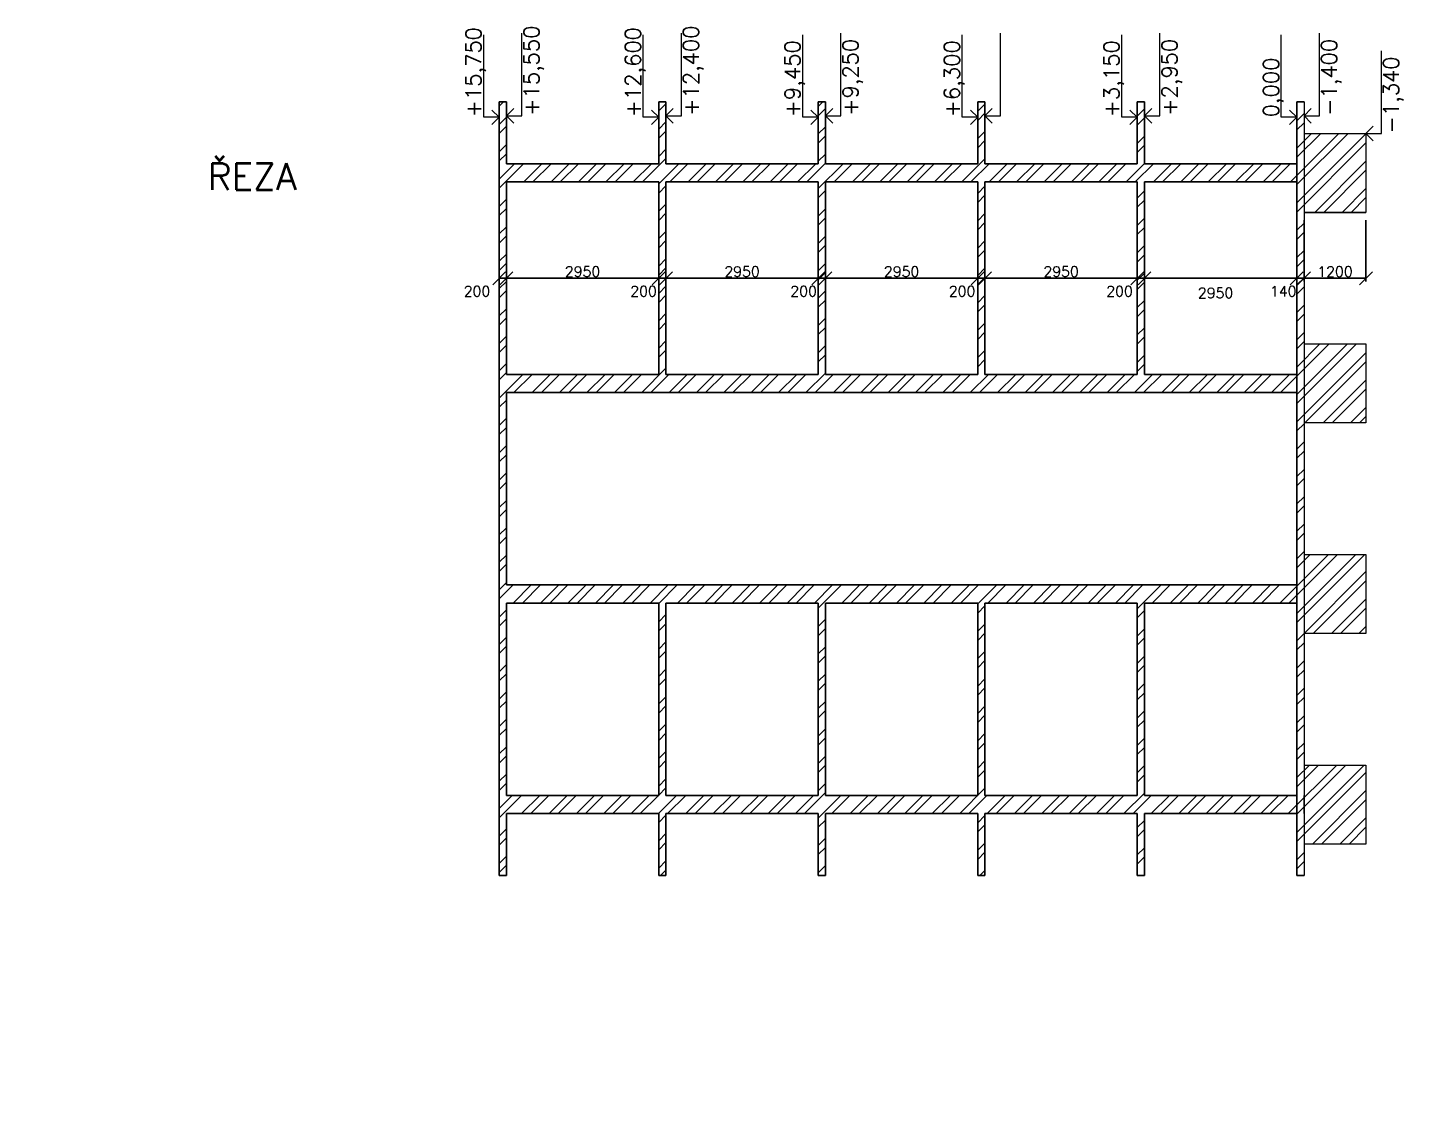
# Model space of a CAD drawing. Header units: millimetres. Extents: x -3518363 to 3223740, y -1530229 to 774657.
# Drawn here: x 2246445 to 2273098, y 242982 to 263948 of the extents above; entities that cross this region are included whole.
import ezdxf

# ---------------------------------------------------------------- set-up
doc = ezdxf.new("R2010")
doc.units = ezdxf.units.MM
doc.header["$LTSCALE"] = 15
doc.header["$MEASUREMENT"] = 0
doc.linetypes.add('ACAD_ISO10W100', pattern=[18, 12, -3, 0, -3])
doc.layers.get('0').update_dxf_attribs({"linetype": 'CONTINUOUS'})
doc.layers.get('DEFPOINTS').update_dxf_attribs({"linetype": 'CONTINUOUS'})
for name, color, linetype, lineweight in [('koty', 4, 'CONTINUOUS', 15), ('objekt-tenka', 7, 'CONTINUOUS', 18), ('texty', 255, 'CONTINUOUS', 15), ('ŘEZ', 11, 'ACAD_ISO10W100', 15), ('šrafy', 32, 'CONTINUOUS', 15)]:
    doc.layers.add(name, color=color, linetype=linetype, lineweight=lineweight)
doc.styles.add('POPIS_DAVID', font='romans.shx', dxfattribs={"bigfont": 'extfont.shx'})
doc.styles.add('romans', font='romans.shx')
doc.dimstyles.new('M 1-50', dxfattribs={"dimscale": 50, "dimtxt": 2.5, "dimasz": 2.5, "dimexe": 1.25, "dimexo": 3, "dimtad": 1, "dimtxsty": 'romans', "dimblk": 'OBLIQUE', "dimcen": 2.5, "dimadec": 0, "dimazin": 0, "dimtfac": 1, "dimtmove": 2, "dimatfit": 3, "dimfxl": 1, "dimarcsym": 0})

# ---------------------------------------------------------------- blocks, each defined once
blk = doc.blocks.new('_Oblique')
at = {"color": 0, "linetype": 'ByBlock', "lineweight": -2}
blk.add_line((-0.5, -0.5), (0.5, 0.5), dxfattribs=at)
blk = doc.blocks.new('*D183')
at = {"layer": 'DEFPOINTS', "color": 0, "linetype": 'ByBlock', "lineweight": 20, "ltscale": 5, "transparency": 16777216}
for p in [(2268081, 260957), (2271031, 260957), (2271031, 259088)]:
    blk.add_point(p, dxfattribs=at)
at = {"layer": 'koty', "color": 0, "linetype": 'ByBlock', "lineweight": -2, "ltscale": 5, "transparency": 16777216}
for p, q in [((2268081, 260807), (2268081, 259026)), ((2271031, 260807), (2271031, 259026)), ((2268081, 259088), (2271031, 259088))]:
    blk.add_line(p, q, dxfattribs=at)
at = {"layer": 'koty', "color": 0, "linetype": 'ByBlock', "lineweight": -2, "ltscale": 5, "transparency": 16777216, "xscale": 250, "yscale": 250, "zscale": 250, "rotation": 180}
blk.add_blockref('_Oblique', (2268081, 259088), dxfattribs=at)
at = {"layer": 'koty', "color": 0, "linetype": 'ByBlock', "lineweight": -2, "ltscale": 5, "transparency": 16777216, "xscale": 250, "yscale": 250, "zscale": 250}
blk.add_blockref('_Oblique', (2271031, 259088), dxfattribs=at)
at = {"layer": 'koty', "color": 0, "linetype": 'ByBlock', "lineweight": 20, "ltscale": 5, "transparency": 16777216, "insert": (2269458, 258804), "char_height": 200, "attachment_point": 5, "style": 'romans'}
blk.add_mtext('2950', dxfattribs=at)
blk = doc.blocks.new('*D184')
at = {"layer": 'DEFPOINTS', "color": 0, "linetype": 'ByBlock', "lineweight": 20, "ltscale": 5, "transparency": 16777216}
for p in [(2267941, 260957), (2268081, 260957), (2267941, 259088)]:
    blk.add_point(p, dxfattribs=at)
at = {"layer": 'koty', "color": 0, "linetype": 'ByBlock', "lineweight": -2, "ltscale": 5, "transparency": 16777216}
for p, q in [((2267941, 260807), (2267941, 259026)), ((2268081, 260807), (2268081, 259026)), ((2268081, 259088), (2267941, 259088))]:
    blk.add_line(p, q, dxfattribs=at)
at = {"layer": 'koty', "color": 0, "linetype": 'ByBlock', "lineweight": -2, "ltscale": 5, "transparency": 16777216, "xscale": 250, "yscale": 250, "zscale": 250, "rotation": 180}
blk.add_blockref('_Oblique', (2267941, 259088), dxfattribs=at)
at = {"layer": 'koty', "color": 0, "linetype": 'ByBlock', "lineweight": -2, "ltscale": 5, "transparency": 16777216, "xscale": 250, "yscale": 250, "zscale": 250}
blk.add_blockref('_Oblique', (2268081, 259088), dxfattribs=at)
at = {"layer": 'koty', "color": 0, "linetype": 'ByBlock', "lineweight": 20, "ltscale": 5, "transparency": 16777216, "insert": (2267598, 258838), "char_height": 200, "width": 2.032503189712502e-30, "attachment_point": 5, "style": 'romans'}
blk.add_mtext('{\\Fromans|c238;200}', dxfattribs=at)
blk = doc.blocks.new('*D185')
at = {"layer": 'DEFPOINTS', "color": 0, "linetype": 'ByBlock', "lineweight": 20, "ltscale": 5, "transparency": 16777216}
for p in [(2264991, 260957), (2267941, 260957), (2264991, 259088)]:
    blk.add_point(p, dxfattribs=at)
at = {"layer": 'koty', "color": 0, "linetype": 'ByBlock', "lineweight": -2, "ltscale": 5, "transparency": 16777216}
for p, q in [((2264991, 260807), (2264991, 259026)), ((2267941, 260807), (2267941, 259026)), ((2267941, 259088), (2264991, 259088))]:
    blk.add_line(p, q, dxfattribs=at)
at = {"layer": 'koty', "color": 0, "linetype": 'ByBlock', "lineweight": -2, "ltscale": 5, "transparency": 16777216, "xscale": 250, "yscale": 250, "zscale": 250, "rotation": 180}
blk.add_blockref('_Oblique', (2264991, 259088), dxfattribs=at)
at = {"layer": 'koty', "color": 0, "linetype": 'ByBlock', "lineweight": -2, "ltscale": 5, "transparency": 16777216, "xscale": 250, "yscale": 250, "zscale": 250}
blk.add_blockref('_Oblique', (2267941, 259088), dxfattribs=at)
at = {"layer": 'koty', "color": 0, "linetype": 'ByBlock', "lineweight": 20, "ltscale": 5, "transparency": 16777216, "insert": (2266466, 259219), "char_height": 200, "attachment_point": 5, "style": 'romans'}
blk.add_mtext('2950', dxfattribs=at)
blk = doc.blocks.new('*D186')
at = {"layer": 'DEFPOINTS', "color": 0, "linetype": 'ByBlock', "lineweight": 20, "ltscale": 5, "transparency": 16777216}
for p in [(2264851, 260957), (2264991, 260957), (2264851, 259088)]:
    blk.add_point(p, dxfattribs=at)
at = {"layer": 'koty', "color": 0, "linetype": 'ByBlock', "lineweight": -2, "ltscale": 5, "transparency": 16777216}
for p, q in [((2264851, 260807), (2264851, 259026)), ((2264991, 260807), (2264991, 259026)), ((2264991, 259088), (2264851, 259088))]:
    blk.add_line(p, q, dxfattribs=at)
at = {"layer": 'koty', "color": 0, "linetype": 'ByBlock', "lineweight": -2, "ltscale": 5, "transparency": 16777216, "xscale": 250, "yscale": 250, "zscale": 250, "rotation": 180}
blk.add_blockref('_Oblique', (2264851, 259088), dxfattribs=at)
at = {"layer": 'koty', "color": 0, "linetype": 'ByBlock', "lineweight": -2, "ltscale": 5, "transparency": 16777216, "xscale": 250, "yscale": 250, "zscale": 250}
blk.add_blockref('_Oblique', (2264991, 259088), dxfattribs=at)
at = {"layer": 'koty', "color": 0, "linetype": 'ByBlock', "lineweight": 20, "ltscale": 5, "transparency": 16777216, "insert": (2264548, 258838), "char_height": 200, "attachment_point": 5, "style": 'romans'}
blk.add_mtext('{\\Fromans|c238;200}', dxfattribs=at)
blk = doc.blocks.new('*D187')
at = {"layer": 'DEFPOINTS', "color": 0, "linetype": 'ByBlock', "lineweight": 20, "ltscale": 5, "transparency": 16777216}
for p in [(2261901, 260957), (2264851, 260957), (2261901, 259088)]:
    blk.add_point(p, dxfattribs=at)
at = {"layer": 'koty', "color": 0, "linetype": 'ByBlock', "lineweight": -2, "ltscale": 5, "transparency": 16777216}
for p, q in [((2261901, 260807), (2261901, 259026)), ((2264851, 260807), (2264851, 259026)), ((2264851, 259088), (2261901, 259088))]:
    blk.add_line(p, q, dxfattribs=at)
at = {"layer": 'koty', "color": 0, "linetype": 'ByBlock', "lineweight": -2, "ltscale": 5, "transparency": 16777216, "xscale": 250, "yscale": 250, "zscale": 250, "rotation": 180}
blk.add_blockref('_Oblique', (2261901, 259088), dxfattribs=at)
at = {"layer": 'koty', "color": 0, "linetype": 'ByBlock', "lineweight": -2, "ltscale": 5, "transparency": 16777216, "xscale": 250, "yscale": 250, "zscale": 250}
blk.add_blockref('_Oblique', (2264851, 259088), dxfattribs=at)
at = {"layer": 'koty', "color": 0, "linetype": 'ByBlock', "lineweight": 20, "ltscale": 5, "transparency": 16777216, "insert": (2263376, 259219), "char_height": 200, "attachment_point": 5, "style": 'romans'}
blk.add_mtext('2950', dxfattribs=at)
blk = doc.blocks.new('*D188')
at = {"layer": 'DEFPOINTS', "color": 0, "linetype": 'ByBlock', "lineweight": 20, "ltscale": 5, "transparency": 16777216}
for p in [(2261761, 260957), (2261901, 260957), (2261761, 259088)]:
    blk.add_point(p, dxfattribs=at)
at = {"layer": 'koty', "color": 0, "linetype": 'ByBlock', "lineweight": -2, "ltscale": 5, "transparency": 16777216}
for p, q in [((2261761, 260807), (2261761, 259026)), ((2261901, 260807), (2261901, 259026)), ((2261901, 259088), (2261761, 259088))]:
    blk.add_line(p, q, dxfattribs=at)
at = {"layer": 'koty', "color": 0, "linetype": 'ByBlock', "lineweight": -2, "ltscale": 5, "transparency": 16777216, "xscale": 250, "yscale": 250, "zscale": 250, "rotation": 180}
blk.add_blockref('_Oblique', (2261761, 259088), dxfattribs=at)
at = {"layer": 'koty', "color": 0, "linetype": 'ByBlock', "lineweight": -2, "ltscale": 5, "transparency": 16777216, "xscale": 250, "yscale": 250, "zscale": 250}
blk.add_blockref('_Oblique', (2261901, 259088), dxfattribs=at)
at = {"layer": 'koty', "color": 0, "linetype": 'ByBlock', "lineweight": 20, "ltscale": 5, "transparency": 16777216, "insert": (2261478, 258838), "char_height": 200, "attachment_point": 5, "style": 'romans'}
blk.add_mtext('{\\Fromans|c238;200}', dxfattribs=at)
blk = doc.blocks.new('*D189')
at = {"layer": 'DEFPOINTS', "color": 0, "linetype": 'ByBlock', "lineweight": 20, "ltscale": 5, "transparency": 16777216}
for p in [(2258811, 260957), (2261761, 260957), (2258811, 259088)]:
    blk.add_point(p, dxfattribs=at)
at = {"layer": 'koty', "color": 0, "linetype": 'ByBlock', "lineweight": -2, "ltscale": 5, "transparency": 16777216}
for p, q in [((2258811, 260807), (2258811, 259026)), ((2261761, 260807), (2261761, 259026)), ((2261761, 259088), (2258811, 259088))]:
    blk.add_line(p, q, dxfattribs=at)
at = {"layer": 'koty', "color": 0, "linetype": 'ByBlock', "lineweight": -2, "ltscale": 5, "transparency": 16777216, "xscale": 250, "yscale": 250, "zscale": 250, "rotation": 180}
blk.add_blockref('_Oblique', (2258811, 259088), dxfattribs=at)
at = {"layer": 'koty', "color": 0, "linetype": 'ByBlock', "lineweight": -2, "ltscale": 5, "transparency": 16777216, "xscale": 250, "yscale": 250, "zscale": 250}
blk.add_blockref('_Oblique', (2261761, 259088), dxfattribs=at)
at = {"layer": 'koty', "color": 0, "linetype": 'ByBlock', "lineweight": 20, "ltscale": 5, "transparency": 16777216, "insert": (2260286, 259219), "char_height": 200, "attachment_point": 5, "style": 'romans'}
blk.add_mtext('2950', dxfattribs=at)
blk = doc.blocks.new('*D190')
at = {"layer": 'DEFPOINTS', "color": 0, "linetype": 'ByBlock', "lineweight": 20, "ltscale": 5, "transparency": 16777216}
for p in [(2258671, 260957), (2258811, 260957), (2258671, 259088)]:
    blk.add_point(p, dxfattribs=at)
at = {"layer": 'koty', "color": 0, "linetype": 'ByBlock', "lineweight": -2, "ltscale": 5, "transparency": 16777216}
for p, q in [((2258671, 260807), (2258671, 259026)), ((2258811, 260807), (2258811, 259026)), ((2258811, 259088), (2258671, 259088))]:
    blk.add_line(p, q, dxfattribs=at)
at = {"layer": 'koty', "color": 0, "linetype": 'ByBlock', "lineweight": -2, "ltscale": 5, "transparency": 16777216, "xscale": 250, "yscale": 250, "zscale": 250, "rotation": 180}
blk.add_blockref('_Oblique', (2258671, 259088), dxfattribs=at)
at = {"layer": 'koty', "color": 0, "linetype": 'ByBlock', "lineweight": -2, "ltscale": 5, "transparency": 16777216, "xscale": 250, "yscale": 250, "zscale": 250}
blk.add_blockref('_Oblique', (2258811, 259088), dxfattribs=at)
at = {"layer": 'koty', "color": 0, "linetype": 'ByBlock', "lineweight": 20, "ltscale": 5, "transparency": 16777216, "insert": (2258378, 258838), "char_height": 200, "attachment_point": 5, "style": 'romans'}
blk.add_mtext('{\\Fromans|c238;200}', dxfattribs=at)
blk = doc.blocks.new('*D191')
at = {"layer": 'DEFPOINTS', "color": 0, "linetype": 'ByBlock', "lineweight": 20, "ltscale": 5, "transparency": 16777216}
for p in [(2255721, 260957), (2258671, 260957), (2255721, 259088)]:
    blk.add_point(p, dxfattribs=at)
at = {"layer": 'koty', "color": 0, "linetype": 'ByBlock', "lineweight": -2, "ltscale": 5, "transparency": 16777216}
for p, q in [((2255721, 260807), (2255721, 259026)), ((2258671, 260807), (2258671, 259026)), ((2258671, 259088), (2255721, 259088))]:
    blk.add_line(p, q, dxfattribs=at)
at = {"layer": 'koty', "color": 0, "linetype": 'ByBlock', "lineweight": -2, "ltscale": 5, "transparency": 16777216, "xscale": 250, "yscale": 250, "zscale": 250, "rotation": 180}
blk.add_blockref('_Oblique', (2255721, 259088), dxfattribs=at)
at = {"layer": 'koty', "color": 0, "linetype": 'ByBlock', "lineweight": -2, "ltscale": 5, "transparency": 16777216, "xscale": 250, "yscale": 250, "zscale": 250}
blk.add_blockref('_Oblique', (2258671, 259088), dxfattribs=at)
at = {"layer": 'koty', "color": 0, "linetype": 'ByBlock', "lineweight": 20, "ltscale": 5, "transparency": 16777216, "insert": (2257196, 259219), "char_height": 200, "attachment_point": 5, "style": 'romans'}
blk.add_mtext('2950', dxfattribs=at)
blk = doc.blocks.new('*D192')
at = {"layer": 'DEFPOINTS', "color": 0, "linetype": 'ByBlock', "lineweight": 20, "ltscale": 5, "transparency": 16777216}
for p in [(2255581, 260957), (2255721, 260957), (2255581, 259088)]:
    blk.add_point(p, dxfattribs=at)
at = {"layer": 'koty', "color": 0, "linetype": 'ByBlock', "lineweight": -2, "ltscale": 5, "transparency": 16777216}
for p, q in [((2255581, 260807), (2255581, 259026)), ((2255721, 260807), (2255721, 259026)), ((2255721, 259088), (2255581, 259088))]:
    blk.add_line(p, q, dxfattribs=at)
at = {"layer": 'koty', "color": 0, "linetype": 'ByBlock', "lineweight": -2, "ltscale": 5, "transparency": 16777216, "xscale": 250, "yscale": 250, "zscale": 250, "rotation": 180}
blk.add_blockref('_Oblique', (2255581, 259088), dxfattribs=at)
at = {"layer": 'koty', "color": 0, "linetype": 'ByBlock', "lineweight": -2, "ltscale": 5, "transparency": 16777216, "xscale": 250, "yscale": 250, "zscale": 250}
blk.add_blockref('_Oblique', (2255721, 259088), dxfattribs=at)
at = {"layer": 'koty', "color": 0, "linetype": 'ByBlock', "lineweight": 20, "ltscale": 5, "transparency": 16777216, "insert": (2255151, 258838), "char_height": 200, "attachment_point": 5, "style": 'romans'}
blk.add_mtext('{\\Fromans|c238;200}', dxfattribs=at)
blk = doc.blocks.new('*D193')
at = {"layer": 'DEFPOINTS', "color": 0, "linetype": 'ByBlock', "lineweight": 20, "ltscale": 5, "transparency": 16777216}
for p in [(2271031, 260957), (2271171, 260367), (2271171, 259088)]:
    blk.add_point(p, dxfattribs=at)
at = {"layer": 'koty', "color": 0, "linetype": 'ByBlock', "lineweight": -2, "ltscale": 5, "transparency": 16777216}
for p, q in [((2271031, 260807), (2271031, 259026)), ((2271171, 260217), (2271171, 259026)), ((2271031, 259088), (2271171, 259088))]:
    blk.add_line(p, q, dxfattribs=at)
at = {"layer": 'koty', "color": 0, "linetype": 'ByBlock', "lineweight": -2, "ltscale": 5, "transparency": 16777216, "xscale": 250, "yscale": 250, "zscale": 250, "rotation": 180}
blk.add_blockref('_Oblique', (2271031, 259088), dxfattribs=at)
at = {"layer": 'koty', "color": 0, "linetype": 'ByBlock', "lineweight": -2, "ltscale": 5, "transparency": 16777216, "xscale": 250, "yscale": 250, "zscale": 250}
blk.add_blockref('_Oblique', (2271171, 259088), dxfattribs=at)
at = {"layer": 'koty', "color": 0, "linetype": 'ByBlock', "lineweight": 20, "ltscale": 5, "transparency": 16777216, "insert": (2270768, 258838), "char_height": 200, "attachment_point": 5, "style": 'romans'}
blk.add_mtext('140', dxfattribs=at)
blk = doc.blocks.new('*D194')
at = {"layer": 'DEFPOINTS', "color": 0, "linetype": 'ByBlock', "lineweight": 20, "ltscale": 5, "transparency": 16777216}
for p in [(2271171, 260367), (2272371, 260367), (2272371, 259088)]:
    blk.add_point(p, dxfattribs=at)
at = {"layer": 'koty', "color": 0, "linetype": 'ByBlock', "lineweight": -2, "ltscale": 5, "transparency": 16777216}
for p, q in [((2271171, 260217), (2271171, 259026)), ((2272371, 260217), (2272371, 259026)), ((2271171, 259088), (2272371, 259088))]:
    blk.add_line(p, q, dxfattribs=at)
at = {"layer": 'koty', "color": 0, "linetype": 'ByBlock', "lineweight": -2, "ltscale": 5, "transparency": 16777216, "xscale": 250, "yscale": 250, "zscale": 250, "rotation": 180}
blk.add_blockref('_Oblique', (2271171, 259088), dxfattribs=at)
at = {"layer": 'koty', "color": 0, "linetype": 'ByBlock', "lineweight": -2, "ltscale": 5, "transparency": 16777216, "xscale": 250, "yscale": 250, "zscale": 250}
blk.add_blockref('_Oblique', (2272371, 259088), dxfattribs=at)
at = {"layer": 'koty', "color": 0, "linetype": 'ByBlock', "lineweight": 20, "ltscale": 5, "transparency": 16777216, "insert": (2271771, 259219), "char_height": 200, "attachment_point": 5, "style": 'romans'}
blk.add_mtext('1200', dxfattribs=at)

msp = doc.modelspace()

# ---------------------------------------------------------------- hatches: boundary and pattern name
at = {"layer": 'šrafy', "linetype": 'ByBlock', "lineweight": 20, "ltscale": 5}
h = msp.add_hatch(dxfattribs=at)
h.set_pattern_fill('ANSI32', color=256, scale=1000)
h.paths.add_polyline_path([(2200408.376, 222016.607), (2200408.376, 223216.607), (2198878.376, 223216.607), (2198878.376, 222016.607)])
h.paths.add_polyline_path([(2199818.376, 223356.607), (2199818.376, 226306.607), (2204568.376, 226306.607), (2204568.376, 223356.607), (2204918.376, 223356.607), (2204918.376, 226306.607), (2209668.376, 226306.607), (2209668.376, 223356.607), (2209848.376, 223356.607), (2209848.376, 226446.607), (2209848.376, 229536.607), (2209848.376, 232626.607), (2209848.376, 235716.607), (2209848.376, 238666.607), (2215118.376, 238666.607), (2219868.376, 238666.607), (2219868.376, 235716.607), (2215118.376, 235716.607), (2215118.376, 235576.607), (2219868.376, 235576.607), (2219868.376, 232626.607), (2215118.376, 232626.607), (2215118.376, 232486.607), (2219868.376, 232486.607), (2219868.376, 229536.607), (2215118.376, 229536.607), (2215118.376, 229396.607), (2219868.376, 229396.607), (2219868.376, 226446.607), (2215118.376, 226446.607), (2215118.376, 226306.607), (2219868.376, 226306.607), (2219868.376, 223356.607), (2220218.376, 223356.607), (2220218.376, 226306.607), (2224968.376, 226306.607), (2224968.376, 223356.607), (2225318.376, 223356.607), (2225318.376, 226306.607), (2230068.376, 226306.607), (2230068.376, 223356.607), (2230418.376, 223356.607), (2230418.376, 226306.607), (2231618.376, 226306.607), (2231618.376, 226446.607), (2230418.376, 226446.607), (2230418.376, 229396.607), (2231618.376, 229396.607), (2231618.376, 229536.607), (2230418.376, 229536.607), (2230418.376, 232486.607), (2231618.376, 232486.607), (2231618.376, 232626.607), (2230418.376, 232626.607), (2230418.376, 235576.607), (2231618.376, 235576.607), (2231618.376, 235716.607), (2230418.376, 235716.607), (2230418.376, 238666.607), (2231618.376, 238666.607), (2231618.376, 238806.607), (2230418.376, 238806.607), (2215118.376, 238806.607), (2198268.376, 238806.607), (2198268.376, 238666.607), (2199468.376, 238666.607), (2199468.376, 235716.607), (2198268.376, 235716.607), (2198268.376, 235576.607), (2199468.376, 235576.607), (2199468.376, 232626.607), (2198268.376, 232626.607), (2198268.376, 232486.607), (2199468.376, 232486.607), (2199468.376, 229536.607), (2198268.376, 229536.607), (2198268.376, 229396.607), (2199468.376, 229396.607), (2199468.376, 226446.607), (2198268.376, 226446.607), (2198268.376, 226306.607), (2199468.376, 226306.607), (2199468.376, 223356.607)])
h.paths.add_polyline_path([(2199818.376, 226446.607), (2199818.376, 229396.607), (2204568.376, 229396.607), (2204568.376, 226446.607)], flags=16)
h.paths.add_polyline_path([(2199818.376, 229536.607), (2199818.376, 232486.607), (2204568.376, 232486.607), (2204568.376, 229536.607)], flags=16)
h.paths.add_polyline_path([(2204918.376, 226446.607), (2204918.376, 229396.607), (2209668.376, 229396.607), (2209668.376, 226446.607)], flags=16)
h.paths.add_polyline_path([(2204918.376, 229536.607), (2204918.376, 232486.607), (2209668.376, 232486.607), (2209668.376, 229536.607)], flags=16)
h.paths.add_polyline_path([(2199818.376, 232626.607), (2199818.376, 235576.607), (2204568.376, 235576.607), (2204568.376, 232626.607)], flags=16)
h.paths.add_polyline_path([(2204918.376, 232626.607), (2204918.376, 235576.607), (2209668.376, 235576.607), (2209668.376, 232626.607)], flags=16)
h.paths.add_polyline_path([(2199818.376, 235716.607), (2199818.376, 238666.607), (2204568.376, 238666.607), (2204568.376, 235716.607)], flags=16)
h.paths.add_polyline_path([(2204918.376, 235716.607), (2204918.376, 238666.607), (2209668.376, 238666.607), (2209668.376, 235716.607)], flags=16)
h.paths.add_polyline_path([(2220218.376, 226446.607), (2220218.376, 229396.607), (2224968.376, 229396.607), (2224968.376, 226446.607)], flags=16)
h.paths.add_polyline_path([(2220218.376, 229536.607), (2220218.376, 232486.607), (2224968.376, 232486.607), (2224968.376, 229536.607)], flags=16)
h.paths.add_polyline_path([(2220218.376, 232626.607), (2220218.376, 235576.607), (2224968.376, 235576.607), (2224968.376, 232626.607)], flags=16)
h.paths.add_polyline_path([(2220218.376, 235716.607), (2220218.376, 238666.607), (2224968.376, 238666.607), (2224968.376, 235716.607)], flags=16)
h.paths.add_polyline_path([(2225318.376, 226446.607), (2225318.376, 229396.607), (2230068.376, 229396.607), (2230068.376, 226446.607)], flags=16)
h.paths.add_polyline_path([(2225318.376, 229536.607), (2225318.376, 232486.607), (2230068.376, 232486.607), (2230068.376, 229536.607)], flags=16)
h.paths.add_polyline_path([(2225318.376, 232626.607), (2225318.376, 235576.607), (2230068.376, 235576.607), (2230068.376, 232626.607)], flags=16)
h.paths.add_polyline_path([(2225318.376, 235716.607), (2225318.376, 238666.607), (2230068.376, 238666.607), (2230068.376, 235716.607)], flags=16)
h.paths.add_polyline_path([(2205508.376, 223216.607), (2203978.376, 223216.607), (2203978.376, 222016.607), (2205508.376, 222016.607)])
h.paths.add_polyline_path([(2210608.376, 222016.607), (2210608.376, 223216.607), (2209078.376, 223216.607), (2209078.376, 222016.607)])
h.paths.add_polyline_path([(2215708.376, 222016.607), (2215708.376, 223216.607), (2214178.376, 223216.607), (2214178.376, 222016.607)])
h.paths.add_polyline_path([(2220808.376, 223216.607), (2219278.376, 223216.607), (2219278.376, 222016.607), (2220808.376, 222016.607)])
h.paths.add_polyline_path([(2225908.376, 222016.607), (2225908.376, 223216.607), (2224378.376, 223216.607), (2224378.376, 222016.607)])
h.paths.add_polyline_path([(2231008.376, 222016.607), (2231008.376, 223216.607), (2229478.376, 223216.607), (2229478.376, 222016.607)])
h.paths.add_polyline_path([(2231618.376, 223216.607), (2231618.376, 223356.607), (2198268.376, 223356.607), (2198268.376, 223216.607)])
h.paths.add_polyline_path([(2272371.185, 249656.607), (2271171.185, 249656.607), (2271171.185, 248126.607), (2272371.185, 248126.607)])
h.paths.add_polyline_path([(2271171.185, 252206.607), (2272371.185, 252206.607), (2272371.185, 253736.607), (2271171.185, 253736.607)])
h.paths.add_polyline_path([(2272371.185, 257816.607), (2271171.185, 257816.607), (2271171.185, 256286.607), (2272371.185, 256286.607)])
h.paths.add_polyline_path([(2271171.185, 261896.607), (2271171.185, 260366.607), (2272371.185, 260366.607), (2272371.185, 261896.607)])
h.paths.add_polyline_path([(2271031.185, 260956.607), (2271031.185, 261306.607), (2268081.185, 261306.607), (2268081.185, 262506.607), (2267941.185, 262506.607), (2267941.185, 261306.607), (2264991.185, 261306.607), (2264991.185, 262506.607), (2264851.185, 262506.607), (2264851.185, 261306.607), (2261901.185, 261306.607), (2261901.185, 262506.607), (2261761.185, 262506.607), (2261761.185, 261306.607), (2258811.185, 261306.607), (2258811.185, 262506.607), (2258671.185, 262506.607), (2258671.185, 261306.607), (2255721.185, 261306.607), (2255721.185, 262506.607), (2255581.185, 262506.607), (2255581.185, 259096.607), (2255581.185, 247516.607), (2255721.185, 247516.607), (2255721.185, 248716.607), (2258671.185, 248716.607), (2258671.185, 247516.607), (2258811.185, 247516.607), (2258811.185, 248716.607), (2261761.185, 248716.607), (2261761.185, 247516.607), (2261901.185, 247516.607), (2261901.185, 248716.607), (2264851.185, 248716.607), (2264851.185, 247516.607), (2264991.185, 247516.607), (2264991.185, 248716.607), (2267941.185, 248716.607), (2267941.185, 247516.607), (2268081.185, 247516.607), (2268081.185, 248716.607), (2271031.185, 248716.607), (2271031.185, 249066.607), (2268081.185, 249066.607), (2268081.185, 252796.607), (2271031.185, 252796.607), (2271031.185, 253146.607), (2268081.185, 253146.607), (2258671.185, 253146.607), (2255721.185, 253146.607), (2255721.185, 256876.607), (2268081.185, 256876.607), (2271031.185, 256876.607), (2271031.185, 257226.607), (2268081.185, 257226.607), (2268081.185, 260956.607)])
h.paths.add_polyline_path([(2267941.185, 260956.607), (2267941.185, 259096.607), (2267941.185, 257226.607), (2264991.185, 257226.607), (2264991.185, 260956.607)], flags=16)
h.paths.add_polyline_path([(2264851.185, 260956.607), (2264851.185, 259096.607), (2264851.185, 257226.607), (2261901.185, 257226.607), (2261901.185, 260956.607)], flags=16)
h.paths.add_polyline_path([(2261761.185, 260956.607), (2261761.185, 259096.607), (2261761.185, 257226.607), (2258811.185, 257226.607), (2258811.185, 260956.607)], flags=16)
h.paths.add_polyline_path([(2267941.185, 252796.607), (2267941.185, 249066.607), (2264991.185, 249066.607), (2264991.185, 252796.607)], flags=16)
h.paths.add_polyline_path([(2264851.185, 252796.607), (2264851.185, 249066.607), (2261901.185, 249066.607), (2261901.185, 252796.607)], flags=16)
h.paths.add_polyline_path([(2258671.185, 260956.607), (2258671.185, 259096.607), (2258671.185, 257226.607), (2255721.185, 257226.607), (2255721.185, 260956.607)], flags=16)
h.paths.add_polyline_path([(2261761.185, 252796.607), (2261761.185, 249066.607), (2258811.185, 249066.607), (2258811.185, 252796.607)], flags=16)
h.paths.add_polyline_path([(2258671.185, 252796.607), (2258671.185, 249066.607), (2255721.185, 249066.607), (2255721.185, 252796.607)], flags=16)
h.paths.add_polyline_path([(2271171.185, 262506.607), (2271031.185, 262506.607), (2271031.185, 261306.607), (2271031.185, 247516.607), (2271171.185, 247516.607)])

# ---------------------------------------------------------------- linework, layer by layer
at = {"layer": 'objekt-tenka'}
for p, q in [((2255281.185, 262208.231), (2255281.185, 263808.231)), ((2256021.185, 262238.231), (2256021.185, 263838.231)), ((2258371.185, 262208.231), (2258371.185, 263808.231)), ((2259111.185, 262238.231), (2259111.185, 263838.231)), ((2261461.185, 262208.231), (2261461.185, 263808.231)), ((2262201.185, 262238.231), (2262201.185, 263838.231)), ((2264551.185, 262208.231), (2264551.185, 263808.231)), ((2265291.185, 262238.231), (2265291.185, 263838.231)), ((2267641.185, 262208.231), (2267641.185, 263808.231)), ((2268381.185, 262238.231), (2268381.185, 263838.231)), ((2270731.185, 262208.231), (2270731.185, 263808.231)), ((2271471.185, 262238.231), (2271471.185, 263838.231)), ((2272671.185, 261896.607), (2272671.185, 263496.607)), ((2255581.185, 262208.231), (2255439.764, 262349.653)), ((2255721.185, 262238.231), (2255862.606, 262379.653)), ((2258671.185, 262208.231), (2258529.764, 262349.653)), ((2258811.185, 262238.231), (2258952.606, 262379.653)), ((2261761.185, 262208.231), (2261619.764, 262349.653)), ((2261901.185, 262238.231), (2262042.606, 262379.653)), ((2264851.185, 262208.231), (2264709.764, 262349.653)), ((2264991.185, 262238.231), (2265132.606, 262379.653)), ((2267941.185, 262208.231), (2267799.764, 262349.653)), ((2268081.185, 262238.231), (2268222.606, 262379.653)), ((2271031.185, 262208.231), (2270889.764, 262349.653)), ((2271171.185, 262238.231), (2271312.606, 262379.653)), ((2255581.185, 262208.231), (2255281.185, 262208.231)), ((2255581.185, 262208.231), (2255439.764, 262066.81)), ((2255721.185, 262238.231), (2256021.185, 262238.231)), ((2255721.185, 262238.231), (2255862.606, 262096.81)), ((2258671.185, 262208.231), (2258371.185, 262208.231)), ((2258671.185, 262208.231), (2258529.764, 262066.81)), ((2258811.185, 262238.231), (2259111.185, 262238.231)), ((2258811.185, 262238.231), (2258952.606, 262096.81)), ((2261761.185, 262208.231), (2261461.185, 262208.231)), ((2261761.185, 262208.231), (2261619.764, 262066.81)), ((2261901.185, 262238.231), (2262201.185, 262238.231)), ((2261901.185, 262238.231), (2262042.606, 262096.81)), ((2264851.185, 262208.231), (2264551.185, 262208.231)), ((2264851.185, 262208.231), (2264709.764, 262066.81)), ((2264991.185, 262238.231), (2265291.185, 262238.231)), ((2264991.185, 262238.231), (2265132.606, 262096.81)), ((2267941.185, 262208.231), (2267641.185, 262208.231)), ((2267941.185, 262208.231), (2267799.764, 262066.81)), ((2268081.185, 262238.231), (2268381.185, 262238.231)), ((2268081.185, 262238.231), (2268222.606, 262096.81)), ((2271031.185, 262208.231), (2270731.185, 262208.231)), ((2271031.185, 262208.231), (2270889.764, 262066.81)), ((2271171.185, 262238.231), (2271471.185, 262238.231)), ((2271171.185, 262238.231), (2271312.606, 262096.81)), ((2272371.185, 261896.607), (2272512.606, 262038.029)), ((2272371.185, 261896.607), (2272671.185, 261896.607)), ((2272371.185, 261896.607), (2272512.606, 261755.186))]:
    msp.add_line(p, q, dxfattribs=at)
at = {"layer": 'ŘEZ', "linetype": 'ByBlock', "lineweight": -2, "ltscale": 5, "extrusion": (1.93959e-16, -3.39308e-16, -1)}
for p, q in [((2255721.185, 262506.607), (2255581.185, 262506.607)), ((2255581.185, 262506.607), (2255581.185, 259096.607)), ((2255721.185, 261306.607), (2255721.185, 262506.607)), ((2258811.185, 262506.607), (2258671.185, 262506.607)), ((2258671.185, 262506.607), (2258671.185, 261306.607)), ((2258811.185, 261306.607), (2258811.185, 262506.607)), ((2261901.185, 262506.607), (2261761.185, 262506.607)), ((2261761.185, 262506.607), (2261761.185, 261306.607)), ((2261901.185, 261306.607), (2261901.185, 262506.607)), ((2264991.185, 262506.607), (2264851.185, 262506.607)), ((2264851.185, 262506.607), (2264851.185, 261306.607)), ((2264991.185, 261306.607), (2264991.185, 262506.607)), ((2268081.185, 262506.607), (2267941.185, 262506.607)), ((2267941.185, 262506.607), (2267941.185, 261306.607)), ((2268081.185, 261306.607), (2268081.185, 262506.607)), ((2271031.185, 261306.607), (2271031.185, 262506.607)), ((2271031.185, 262506.607), (2271171.185, 262506.607)), ((2258671.185, 261306.607), (2255721.185, 261306.607)), ((2261761.185, 261306.607), (2258811.185, 261306.607)), ((2264851.185, 261306.607), (2261901.185, 261306.607)), ((2267941.185, 261306.607), (2264991.185, 261306.607)), ((2271031.185, 261306.607), (2268081.185, 261306.607)), ((2271031.185, 247516.607), (2271031.185, 261306.607)), ((2255721.185, 260956.607), (2255721.185, 257226.607)), ((2255721.185, 260956.607), (2258671.185, 260956.607)), ((2258671.185, 260956.607), (2258671.185, 259096.607)), ((2258811.185, 260956.607), (2258811.185, 257226.607)), ((2258811.185, 260956.607), (2261761.185, 260956.607)), ((2261761.185, 260956.607), (2261761.185, 259096.607)), ((2261901.185, 260956.607), (2261901.185, 257226.607)), ((2261901.185, 260956.607), (2264851.185, 260956.607)), ((2264851.185, 260956.607), (2264851.185, 259096.607)), ((2264991.185, 260956.607), (2264991.185, 257226.607)), ((2264991.185, 260956.607), (2267941.185, 260956.607)), ((2267941.185, 260956.607), (2267941.185, 259096.607)), ((2268081.185, 260956.607), (2268081.185, 257226.607)), ((2268081.185, 260956.607), (2271031.185, 260956.607)), ((2255581.185, 247516.607), (2255581.185, 259096.607)), ((2258671.185, 257226.607), (2258671.185, 259096.607)), ((2261761.185, 257226.607), (2261761.185, 259096.607)), ((2264851.185, 257226.607), (2264851.185, 259096.607)), ((2267941.185, 257226.607), (2267941.185, 259096.607)), ((2258671.185, 257226.607), (2255721.185, 257226.607)), ((2261761.185, 257226.607), (2258811.185, 257226.607)), ((2264851.185, 257226.607), (2261901.185, 257226.607)), ((2267941.185, 257226.607), (2264991.185, 257226.607)), ((2271031.185, 257226.607), (2268081.185, 257226.607)), ((2255721.185, 256876.607), (2268081.185, 256876.607)), ((2255721.185, 256876.607), (2255721.185, 253146.607)), ((2258811.185, 256876.607), (2261761.185, 256876.607)), ((2261901.185, 256876.607), (2264851.185, 256876.607)), ((2264991.185, 256876.607), (2267941.185, 256876.607)), ((2268081.185, 256876.607), (2271031.185, 256876.607)), ((2258671.185, 253146.607), (2255721.185, 253146.607)), ((2268081.185, 253146.607), (2258671.185, 253146.607)), ((2264851.185, 253146.607), (2261901.185, 253146.607)), ((2267941.185, 253146.607), (2264991.185, 253146.607)), ((2271031.185, 253146.607), (2268081.185, 253146.607)), ((2255721.185, 252796.607), (2258671.185, 252796.607)), ((2255721.185, 252796.607), (2255721.185, 249066.607)), ((2258671.185, 249066.607), (2258671.185, 252796.607)), ((2258811.185, 252796.607), (2261761.185, 252796.607)), ((2258811.185, 252796.607), (2258811.185, 249066.607)), ((2261761.185, 249066.607), (2261761.185, 252796.607)), ((2261901.185, 252796.607), (2264851.185, 252796.607)), ((2261901.185, 252796.607), (2261901.185, 249066.607)), ((2264851.185, 249066.607), (2264851.185, 252796.607)), ((2264991.185, 252796.607), (2267941.185, 252796.607)), ((2264991.185, 252796.607), (2264991.185, 249066.607)), ((2267941.185, 249066.607), (2267941.185, 252796.607)), ((2268081.185, 252796.607), (2271031.185, 252796.607)), ((2268081.185, 252796.607), (2268081.185, 249066.607)), ((2258671.185, 249066.607), (2255721.185, 249066.607)), ((2261761.185, 249066.607), (2258811.185, 249066.607)), ((2264851.185, 249066.607), (2261901.185, 249066.607)), ((2267941.185, 249066.607), (2264991.185, 249066.607)), ((2271031.185, 249066.607), (2268081.185, 249066.607)), ((2271171.185, 249066.607), (2271171.185, 248716.607)), ((2255721.185, 248716.607), (2258671.185, 248716.607)), ((2255721.185, 247516.607), (2255721.185, 248716.607)), ((2258671.185, 247516.607), (2258671.185, 248716.607)), ((2258811.185, 248716.607), (2261761.185, 248716.607)), ((2258811.185, 247516.607), (2258811.185, 248716.607)), ((2261761.185, 247516.607), (2261761.185, 248716.607)), ((2261901.185, 248716.607), (2264851.185, 248716.607)), ((2261901.185, 247516.607), (2261901.185, 248716.607)), ((2264851.185, 247516.607), (2264851.185, 248716.607)), ((2264991.185, 248716.607), (2267941.185, 248716.607)), ((2264991.185, 247516.607), (2264991.185, 248716.607)), ((2267941.185, 247516.607), (2267941.185, 248716.607)), ((2268081.185, 248716.607), (2271031.185, 248716.607)), ((2268081.185, 247516.607), (2268081.185, 248716.607)), ((2255721.185, 247516.607), (2255581.185, 247516.607)), ((2258811.185, 247516.607), (2258671.185, 247516.607)), ((2261901.185, 247516.607), (2261761.185, 247516.607)), ((2264991.185, 247516.607), (2264851.185, 247516.607)), ((2268081.185, 247516.607), (2267941.185, 247516.607)), ((2271171.185, 247516.607), (2271031.185, 247516.607))]:
    msp.add_line(p, q, dxfattribs=at)
at = {"layer": 'ŘEZ', "linetype": 'ByBlock', "lineweight": -2, "ltscale": 5, "extrusion": (3.39308e-16, 1.93959e-16, -1)}
for p, q in [((2255581.185, 262506.607), (2255721.185, 262506.607)), ((2255721.185, 262506.607), (2255581.185, 262506.607)), ((2258671.185, 262506.607), (2258811.185, 262506.607)), ((2258811.185, 262506.607), (2258671.185, 262506.607)), ((2261761.185, 262506.607), (2261901.185, 262506.607)), ((2261901.185, 262506.607), (2261761.185, 262506.607)), ((2264851.185, 262506.607), (2264991.185, 262506.607)), ((2264991.185, 262506.607), (2264851.185, 262506.607)), ((2267941.185, 262506.607), (2268081.185, 262506.607)), ((2268081.185, 262506.607), (2267941.185, 262506.607)), ((2271171.185, 262506.607), (2271031.185, 262506.607)), ((2255721.185, 260956.607), (2258671.185, 260956.607)), ((2258811.185, 260956.607), (2261761.185, 260956.607)), ((2261901.185, 260956.607), (2264851.185, 260956.607)), ((2264991.185, 260956.607), (2267941.185, 260956.607)), ((2268081.185, 260956.607), (2271031.185, 260956.607))]:
    msp.add_line(p, q, dxfattribs=at)
at = {"layer": 'ŘEZ', "linetype": 'ByBlock', "extrusion": (1.93959e-16, -3.39308e-16, -1)}
for p, q in [((2271171.185, 262506.607), (2271171.185, 247516.607)), ((2271171.185, 261896.607), (2272371.185, 261896.607)), ((2272371.185, 261896.607), (2272371.185, 260366.607)), ((2272371.185, 260366.607), (2271171.185, 260366.607)), ((2271171.185, 257816.607), (2272371.185, 257816.607)), ((2272371.185, 257816.607), (2272371.185, 256286.607)), ((2272371.185, 256286.607), (2271171.185, 256286.607)), ((2271171.185, 253736.607), (2272371.185, 253736.607)), ((2272371.185, 253736.607), (2272371.185, 252206.607)), ((2272371.185, 252206.607), (2271171.185, 252206.607)), ((2271171.185, 249656.607), (2272371.185, 249656.607)), ((2272371.185, 249656.607), (2272371.185, 248126.607)), ((2272371.185, 248126.607), (2271171.185, 248126.607))]:
    msp.add_line(p, q, dxfattribs=at)
at = {"layer": 'ŘEZ', "linetype": 'ByBlock', "extrusion": (3.39308e-16, 1.93959e-16, -1)}
for p, q in [((2271171.185, 261896.607), (2272371.185, 261896.607)), ((2271171.185, 260366.607), (2272371.185, 260366.607)), ((2271171.185, 260366.607), (2272371.185, 260366.607))]:
    msp.add_line(p, q, dxfattribs=at)

# ---------------------------------------------------------------- texts
at = {"layer": 'objekt-tenka', "char_height": 300, "rotation": 90, "style": 'POPIS_DAVID'}
for s, insert, attachment_point in [('{\\Fromans,extfont|c238;+15,750}', (2254932.044, 262208.231), 1), ('{\\Fromans,extfont|c238;+15,550}', (2256447.792, 262238.231), 7), ('{\\Fromans,extfont|c238;+12,600}', (2258022.044, 262208.231), 1), ('{\\Fromans,extfont|c238;+12,400}', (2259537.792, 262238.231), 7), ('{\\Fromans,extfont|c238;+9,450}', (2261112.044, 262208.231), 1), ('{\\Fromans,extfont|c238;+9,250}', (2262627.792, 262238.231), 7), ('{\\Fromans,extfont|c238;+6,300}', (2264202.044, 262208.231), 1), ('{\\Fromans,extfont|c238;+3,150}', (2267292.044, 262208.231), 1), ('{\\Fromans,extfont|c238;+2,950}', (2268807.792, 262238.231), 7), ('{\\Fromans,extfont|c238;-1,400}', (2271897.792, 262238.231), 7), ('{\\Fromans,extfont|c238;-1,340}', (2273097.792, 261896.607), 7), ('{\\Fromans,extfont|c238;0,000}', (2270382.044, 262208.231), 1)]:
    msp.add_mtext_dynamic_manual_height_columns(s, width=1495.33432, gutter_width=12500, heights=[0], dxfattribs=dict(at, insert=insert, attachment_point=attachment_point))
at = {"layer": 'texty', "ltscale": 20, "extrusion": (1.93959e-16, -3.39308e-16, -1), "style": 'romans', "text_generation_flag": 2}
msp.add_text('ŘEZA', height=514.897, dxfattribs=at).set_placement((-2249934.107, 260802.5))

# ---------------------------------------------------------------- dimensions: what is measured, and where the dimension line sits
at = {"layer": 'koty', "linetype": 'ByBlock', "lineweight": 20, "ltscale": 5}
for base, p1, p2, picture, middle in [((2255581.185, 259088.231), (2255721.185, 260956.607), (2255581.185, 260956.607), '*D192', (2255151.185, 258838.231)), ((2258671.185, 259088.231), (2258811.185, 260956.607), (2258671.185, 260956.607), '*D190', (2258377.792, 258838.231)), ((2261761.185, 259088.231), (2261901.185, 260956.607), (2261761.185, 260956.607), '*D188', (2261477.792, 258838.231)), ((2264851.185, 259088.231), (2264991.185, 260956.607), (2264851.185, 260956.607), '*D186', (2264547.792, 258838.231)), ((2267941.185, 259088.231), (2268081.185, 260956.607), (2267941.185, 260956.607), '*D184', (2267597.792, 258838.231))]:
    dim = msp.add_linear_dim(base=base, p1=p1, p2=p2, angle=180, text='{\\Fromans|c238;200}', dimstyle='M 1-50', override={"dimtxt": 4, "dimasz": 5}, dxfattribs=at)
    dim.commit()
    dim.dimension.update_dxf_attribs({"geometry": picture, "text_midpoint": middle, "dimtype": 160})
for base, p1, p2, picture, middle in [((2255721.185, 259088.231), (2258671.185, 260956.607), (2255721.185, 260956.607), '*D191', (2257196.185, 259219.481)), ((2258811.185, 259088.231), (2261761.185, 260956.607), (2258811.185, 260956.607), '*D189', (2260286.185, 259219.481)), ((2261901.185, 259088.231), (2264851.185, 260956.607), (2261901.185, 260956.607), '*D187', (2263376.185, 259219.481)), ((2264991.185, 259088.231), (2267941.185, 260956.607), (2264991.185, 260956.607), '*D185', (2266466.185, 259219.481)), ((2272371.185, 259088.231), (2271171.185, 260366.607), (2272371.185, 260366.607), '*D194', (2271771.185, 259219.481))]:
    dim = msp.add_linear_dim(base=base, p1=p1, p2=p2, angle=180, dimstyle='M 1-50', override={"dimtxt": 4, "dimasz": 5}, dxfattribs=at)
    dim.commit()
    dim.dimension.update_dxf_attribs({"geometry": picture, "text_midpoint": middle})
for base, p1, p2, picture, middle in [((2271031.185, 259088.231), (2268081.185, 260956.607), (2271031.185, 260956.607), '*D183', (2269457.792, 258803.856)), ((2271171.185, 259088.231), (2271031.185, 260956.607), (2271171.185, 260366.607), '*D193', (2270767.792, 258838.231))]:
    dim = msp.add_linear_dim(base=base, p1=p1, p2=p2, angle=180, dimstyle='M 1-50', override={"dimtxt": 4, "dimasz": 5}, dxfattribs=at)
    dim.commit()
    dim.dimension.update_dxf_attribs({"geometry": picture, "text_midpoint": middle, "dimtype": 160})

doc.saveas('drawing.dxf')
